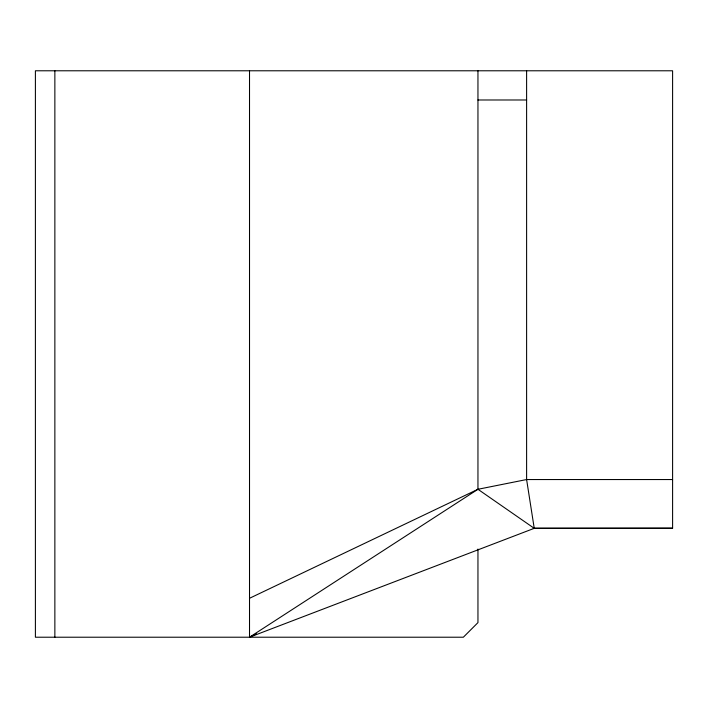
<?xml version="1.0" encoding="UTF-8"?>
<svg xmlns="http://www.w3.org/2000/svg" width="708" height="708" viewBox="0 0 708 708"><rect width="100%" height="100%" fill="white"/><g stroke="black" fill="none" stroke-linecap="round" stroke-linejoin="round"><path stroke-width="1.06" d="M477.953 549.072L477.953 622.615L463.351 637.218L35.4 637.218L35.4 70.782L672.6 70.782L672.6 528.212L534.239 528.327L249.517 637.218L249.517 70.782M672.6 479.546L526.61 479.546L477.953 489.281L249.517 637.218L256.5 633.881M249.517 598.287L477.953 489.281L534.239 528.327L526.61 479.546L526.61 70.782M477.953 99.987L526.61 99.987M533.248 528.212L672.6 528.212M477.953 70.782L477.953 489.281M54.861 70.782L54.861 637.218"/></g></svg>
